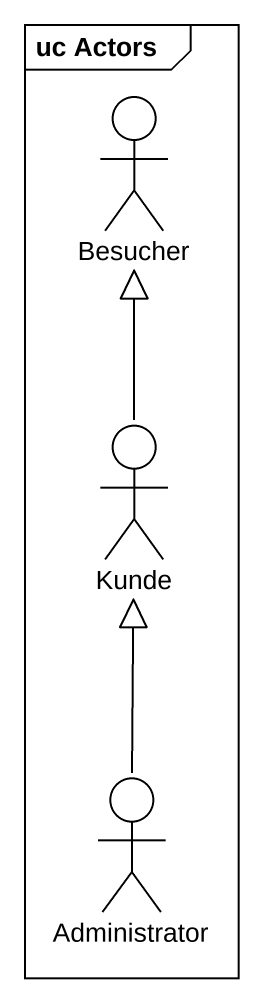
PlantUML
@startuml
mainframe uc Actors
actor Besucher
actor Kunde
actor Administrator
Kunde -up-|> Besucher
Administrator -up-|> Kunde
@enduml
